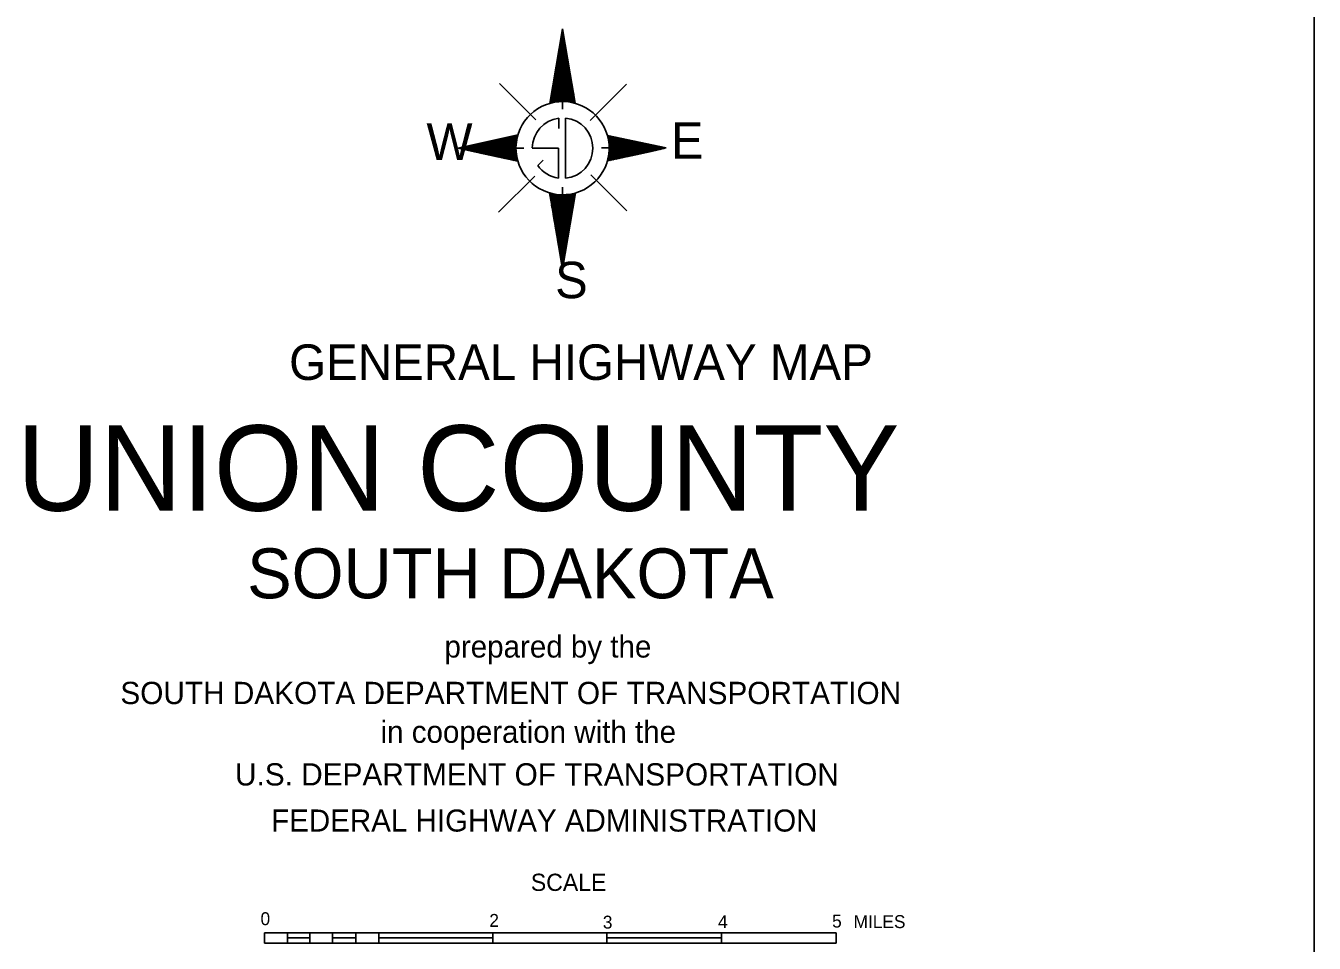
# Model space of a CAD drawing. Extents: x 2020499 to 2457378, y 15410235 to 15816321.
# Drawn here: x 2331642 to 2391439, y 15504874 to 15547471 of the extents above; entities that cross this region are included whole.
import ezdxf

# ---------------------------------------------------------------- set-up
doc = ezdxf.new("R2010")
doc.units = 0
for name, color, linetype in [('L23', 7, 'Continuous'), ('L24', 7, 'Continuous'), ('L25', 7, 'Continuous')]:
    doc.layers.add(name, color=color, linetype=linetype)

msp = doc.modelspace()

# ---------------------------------------------------------------- linework, layer by layer
at = {"layer": 'L23'}
for p, q in [((2391439, 15430209), (2391439, 15670975)), ((2355314, 15543102), (2353630, 15544786)), ((2357838, 15543070), (2359522, 15544755)), ((2353582, 15538815), (2355261, 15540494)), ((2359538, 15538878), (2357869, 15540546)), ((2342722, 15504885), (2342722, 15505360)), ((2342722, 15505360), (2369248, 15505360)), ((2342722, 15504885), (2369248, 15504885)), ((2343762, 15505122), (2344828, 15505122)), ((2343783, 15504885), (2343783, 15505360)), ((2344828, 15504885), (2344828, 15505360)), ((2345874, 15504885), (2345874, 15505360)), ((2345874, 15505122), (2346961, 15505122)), ((2346961, 15504885), (2346961, 15505360)), ((2348012, 15505122), (2353297, 15505122)), ((2348028, 15504885), (2348028, 15505360)), ((2353313, 15504885), (2353313, 15505360)), ((2358614, 15504885), (2358614, 15505360)), ((2358614, 15505122), (2363915, 15505122)), ((2363931, 15504885), (2363931, 15505360)), ((2369248, 15504954), (2369248, 15505360)), ((2369248, 15504885), (2369248, 15505360))]:
    msp.add_line(p, q, dxfattribs=at)
at = {"layer": 'L24'}
for p, q in [((2356544, 15547321), (2355963, 15543862)), ((2356544, 15547321), (2357146, 15543873)), ((2356565, 15547231), (2355995, 15543878)), ((2356581, 15547136), (2356032, 15543889)), ((2356597, 15547062), (2356053, 15543894)), ((2356602, 15546962), (2356090, 15543905)), ((2356623, 15546888), (2356122, 15543910)), ((2356639, 15546787), (2356154, 15543910)), ((2356655, 15546703), (2356190, 15543920)), ((2356671, 15546613), (2356212, 15543931)), ((2356687, 15546529), (2356249, 15543931)), ((2356697, 15546428), (2356280, 15543931)), ((2356713, 15546344), (2356312, 15543936)), ((2356729, 15546254), (2356338, 15543936)), ((2356745, 15546180), (2356370, 15543947)), ((2356761, 15546080), (2356396, 15543947)), ((2356782, 15545985), (2356428, 15543947)), ((2356798, 15545895), (2356465, 15543952)), ((2356813, 15545805), (2356497, 15543952)), ((2356824, 15545721), (2356523, 15543947)), ((2356840, 15545631), (2356555, 15543952)), ((2356856, 15545531), (2356586, 15543952)), ((2356872, 15545446), (2356623, 15543952)), ((2356887, 15545357), (2356645, 15543947)), ((2356898, 15545272), (2356671, 15543947)), ((2356919, 15545177), (2356703, 15543947)), ((2356930, 15545103), (2356740, 15543947)), ((2356945, 15545003), (2356771, 15543936)), ((2356961, 15544913), (2356798, 15543936)), ((2356982, 15544829), (2356824, 15543936)), ((2356998, 15544744), (2356856, 15543931)), ((2357014, 15544654), (2356887, 15543920)), ((2357019, 15544554), (2356914, 15543920)), ((2357041, 15544470), (2356945, 15543910)), ((2357056, 15544380), (2356972, 15543905)), ((2357072, 15544306), (2357004, 15543905)), ((2356544, 15543952), (2356544, 15543593)), ((2357077, 15544195), (2357030, 15543905)), ((2357099, 15544121), (2357062, 15543889)), ((2357114, 15544031), (2357088, 15543878)), ((2357130, 15543947), (2357120, 15543878)), ((2351697, 15541787), (2354480, 15542405)), ((2351771, 15541771), (2354469, 15542363)), ((2351840, 15541756), (2354464, 15542331)), ((2351914, 15541740), (2354453, 15542305)), ((2351982, 15541729), (2354448, 15542273)), ((2352056, 15541713), (2354438, 15542236)), ((2352120, 15541698), (2354432, 15542204)), ((2352188, 15541676), (2354422, 15542173)), ((2352262, 15541661), (2354422, 15542136)), ((2352331, 15541645), (2354411, 15542115)), ((2352405, 15541639), (2354411, 15542078)), ((2352473, 15541618), (2354406, 15542046)), ((2352547, 15541602), (2354406, 15542014)), ((2352621, 15541587), (2354395, 15541977)), ((2352690, 15541571), (2354395, 15541956)), ((2352753, 15541555), (2354390, 15541919)), ((2352811, 15541544), (2354395, 15541888)), ((2358640, 15542379), (2361365, 15541798)), ((2358646, 15542352), (2361296, 15541771)), ((2358656, 15542321), (2361222, 15541761)), ((2358661, 15542289), (2361148, 15541745)), ((2358672, 15542252), (2361080, 15541729)), ((2358672, 15542220), (2361006, 15541713)), ((2358677, 15542189), (2360937, 15541698)), ((2358688, 15542152), (2360874, 15541687)), ((2358698, 15542120), (2360795, 15541671)), ((2358698, 15542088), (2360721, 15541655)), ((2358698, 15542062), (2360657, 15541639)), ((2358704, 15542030), (2360589, 15541618)), ((2358714, 15542004), (2360520, 15541602)), ((2358714, 15541972), (2360457, 15541597)), ((2358714, 15541935), (2360377, 15541581)), ((2358714, 15541903), (2360303, 15541560)), ((2358720, 15541872), (2360230, 15541544)), ((2351697, 15541787), (2354480, 15541185)), ((2352891, 15541529), (2354390, 15541856)), ((2352964, 15541513), (2354390, 15541830)), ((2353028, 15541497), (2354390, 15541798)), ((2353107, 15541486), (2354390, 15541761)), ((2353170, 15541470), (2354390, 15541740)), ((2353244, 15541455), (2354390, 15541703)), ((2353324, 15541439), (2354390, 15541671)), ((2353387, 15541423), (2354390, 15541645)), ((2353456, 15541402), (2354395, 15541613)), ((2353529, 15541386), (2354390, 15541581)), ((2353603, 15541370), (2354395, 15541544)), ((2353672, 15541365), (2354406, 15541518)), ((2353741, 15541344), (2354406, 15541497)), ((2353815, 15541328), (2354411, 15541460)), ((2353873, 15541312), (2354411, 15541428)), ((2353947, 15541296), (2354422, 15541402)), ((2354020, 15541286), (2354432, 15541370)), ((2354089, 15541270), (2354438, 15541344)), ((2354163, 15541254), (2354438, 15541312)), ((2354237, 15541238), (2354448, 15541286)), ((2354390, 15541787), (2354754, 15541787)), ((2358355, 15541798), (2358720, 15541798)), ((2358640, 15541196), (2360663, 15541639)), ((2358656, 15541270), (2358830, 15541238)), ((2358661, 15541302), (2358904, 15541254)), ((2358672, 15541365), (2359047, 15541280)), ((2358672, 15541328), (2358973, 15541270)), ((2358677, 15541397), (2359116, 15541296)), ((2358688, 15541423), (2359179, 15541312)), ((2358698, 15541513), (2359395, 15541365)), ((2358698, 15541481), (2359321, 15541344)), ((2358698, 15541444), (2359248, 15541328)), ((2358704, 15541571), (2359527, 15541397)), ((2358704, 15541539), (2359464, 15541381)), ((2358714, 15541661), (2359739, 15541439)), ((2358714, 15541629), (2359665, 15541423)), ((2358714, 15541597), (2359607, 15541402)), ((2358720, 15541845), (2360171, 15541529)), ((2358720, 15541814), (2360098, 15541513)), ((2358720, 15541777), (2360029, 15541497)), ((2358720, 15541745), (2359955, 15541481)), ((2358720, 15541719), (2359871, 15541470)), ((2358720, 15541687), (2359812, 15541455)), ((2360663, 15541639), (2361365, 15541798)), ((2354295, 15541222), (2354453, 15541254)), ((2354374, 15541206), (2354464, 15541228)), ((2358640, 15541222), (2358688, 15541206)), ((2358646, 15541243), (2358762, 15541222)), ((2355948, 15539702), (2356022, 15539295)), ((2355974, 15539696), (2355963, 15539644)), ((2355995, 15539696), (2355974, 15539554)), ((2356032, 15539686), (2355990, 15539480)), ((2356053, 15539686), (2356006, 15539385)), ((2356090, 15539681), (2356022, 15539295)), ((2356111, 15539670), (2356037, 15539205)), ((2356148, 15539665), (2356048, 15539110)), ((2356169, 15539654), (2356064, 15539031)), ((2356206, 15539654), (2356080, 15538936)), ((2356238, 15539644), (2356095, 15538846)), ((2356264, 15539644), (2356111, 15538757)), ((2356296, 15539644), (2356122, 15538672)), ((2356322, 15539638), (2356138, 15538588)), ((2356354, 15539628), (2356154, 15538498)), ((2356386, 15539628), (2356169, 15538397)), ((2356412, 15539628), (2356190, 15538313)), ((2356449, 15539622), (2356206, 15538218)), ((2356470, 15539622), (2356212, 15538139)), ((2356507, 15539612), (2356227, 15538044)), ((2356539, 15539622), (2356249, 15537964)), ((2356565, 15539622), (2356264, 15537869)), ((2356597, 15539612), (2356280, 15537780)), ((2356623, 15539622), (2356291, 15537695)), ((2356655, 15539628), (2356307, 15537605)), ((2356687, 15539628), (2356322, 15537505)), ((2356724, 15539628), (2356338, 15537410)), ((2356755, 15539628), (2356354, 15537320)), ((2356782, 15539638), (2356365, 15537236)), ((2356813, 15539638), (2356381, 15537146)), ((2356845, 15539644), (2356396, 15537062)), ((2356872, 15539644), (2356412, 15536961)), ((2356903, 15539654), (2356428, 15536872)), ((2356940, 15539654), (2356439, 15536798)), ((2356972, 15539665), (2356465, 15536703)), ((2356998, 15539670), (2356470, 15536597)), ((2357030, 15539681), (2356486, 15536523)), ((2357062, 15539686), (2356507, 15536428)), ((2357099, 15539696), (2356523, 15536344)), ((2357130, 15539696), (2356539, 15536264)), ((2356544, 15539981), (2356544, 15539622)), ((2357162, 15539712), (2356544, 15536169)), ((2356022, 15539295), (2356544, 15536169))]:
    msp.add_line(p, q, dxfattribs=at)
msp.add_ellipse((2356555, 15541787), major_axis=(55, 2163), ratio=0.99996, dxfattribs=at)
at = {"layer": 'L25'}
for p, q in [((2356381, 15542706), (2356381, 15543181)), ((2356697, 15540388), (2356697, 15543186)), ((2355145, 15541787), (2356365, 15541787)), ((2356365, 15540393), (2356365, 15541787)), ((2355404, 15540985), (2355657, 15541238))]:
    msp.add_line(p, q, dxfattribs=at)
for centre, start, end in [((2356555, 15541788), 97.21938, 179.61345), ((2356555, 15541787), 275.6692, 84.32036), ((2356555, 15541788), 214.87147, 261.98437)]:
    msp.add_arc(centre, 1405, start, end, dxfattribs=at)

# ---------------------------------------------------------------- texts
at = {"layer": 'L23'}
for s, height, p in [('GENERAL HIGHWAY MAP', 1649.94, (2343862, 15531027)), ('prepared by the', 1024.95, (2351074, 15518138)), ('SOUTH DAKOTA DEPARTMENT OF TRANSPORTATION', 1033.31, (2336032, 15515978)), ('in cooperation with the', 1024.95, (2348107, 15514178)), ('U.S. DEPARTMENT OF TRANSPORTATION', 1033.31, (2341354, 15512198)), ('FEDERAL HIGHWAY ADMINISTRATION', 1024.95, (2343028, 15510059)), ('SCALE', 800, (2355082, 15507303)), ('0', 600, (2342537, 15505714)), ('2', 600, (2353155, 15505635)), ('3', 600, (2358424, 15505555)), ('4', 600, (2363772, 15505577)), ('5', 600, (2369063, 15505603)), ('MILES', 600, (2370061, 15505577))]:
    msp.add_text(s, height=height, rotation=359.99993, dxfattribs=at).set_placement(p)
at = {"layer": 'L24'}
for s, height, p in [('UNION COUNTY', 3966.51, (2331233, 15524954)), ('SOUTH DAKOTA', 2316.57, (2341914, 15520889))]:
    msp.add_text(s, height=height, rotation=359.99993, dxfattribs=at).set_placement(p)
at = {"layer": 'L25'}
for s, p in [('W', (2350240, 15541243)), ('E', (2361586, 15541302)), ('S', (2356212, 15534823))]:
    msp.add_text(s, height=1692, rotation=359.99993, dxfattribs=at).set_placement(p)

doc.saveas('drawing.dxf')
